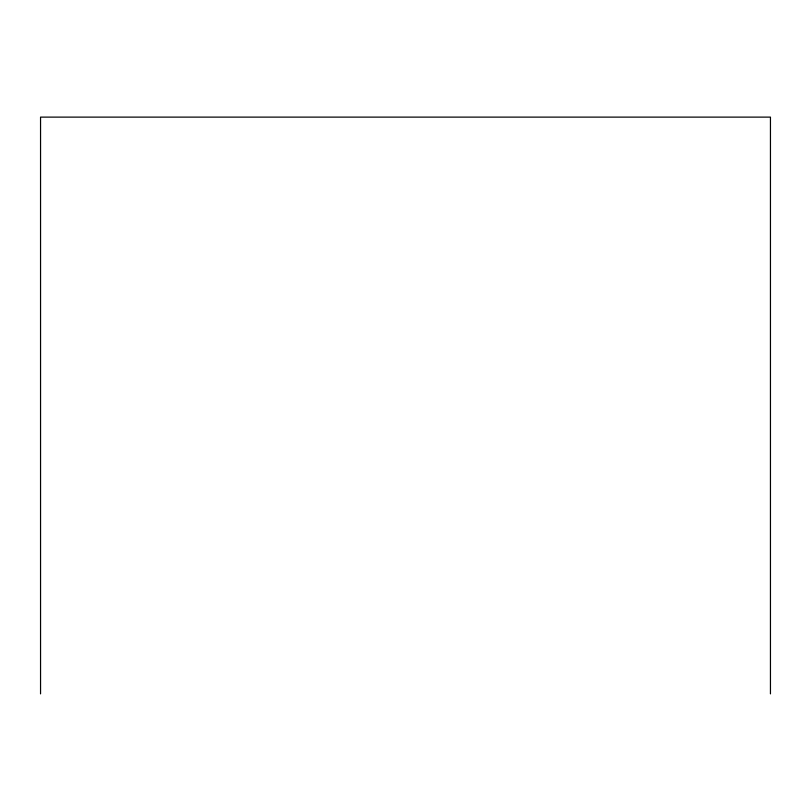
<?xml version="1.0" encoding="UTF-8"?>
<svg xmlns="http://www.w3.org/2000/svg" width="811" height="811" viewBox="0 0 811 811"><rect width="100%" height="100%" fill="white"/><g stroke="black" fill="none" stroke-linecap="round" stroke-linejoin="round"><path stroke-width="1.22" d="M770.45 693.881L770.45 117.119L40.55 117.119L40.55 693.881"/></g></svg>
